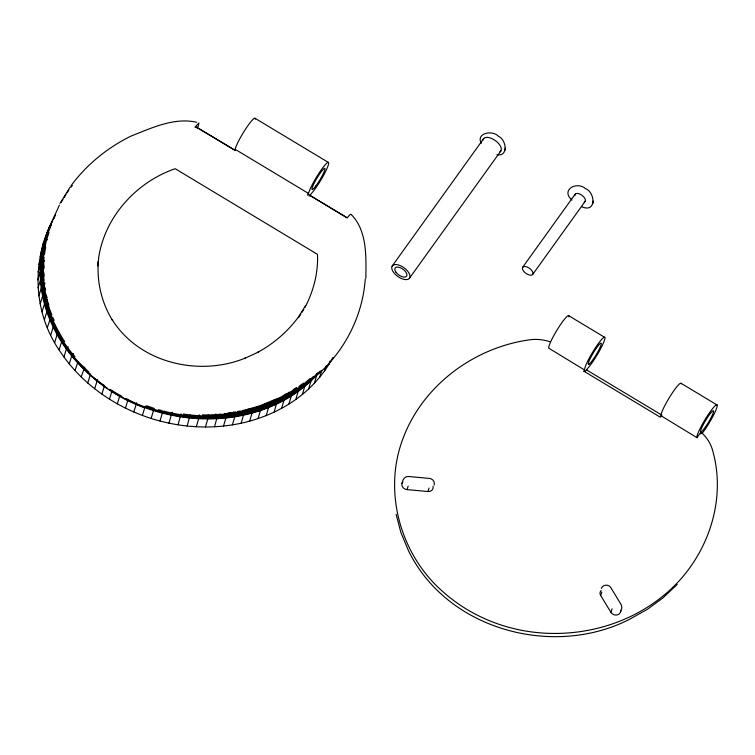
<?xml version="1.0" encoding="UTF-8"?>
<svg xmlns="http://www.w3.org/2000/svg" width="755" height="755" viewBox="0 0 755 755"><rect width="100%" height="100%" fill="white"/><g stroke="black" fill="none" stroke-linecap="round" stroke-linejoin="round"><path stroke-width="1.13" d="M365.25 279.152C362.711 315.212 345.346 349.839 318.487 373.961M365.864 278.302C366.062 257.021 367.421 231.087 351.33 214.562M199.16 414.769L198.848 418.176L196.3 426.726C142.157 423.848 88.788 395.856 59.079 349.924C31.965 310.23 31.399 256.115 55.568 214.939M49.481 308.427C44.064 291.987 41.969 274.348 44.12 257.134M48.848 304.605L47.461 301.802L47.556 299.716M97.763 265.986L97.971 261.636M98.631 258.455C96.281 279.973 101.113 302.104 112.608 320.479L112.117 319.601C139.411 363.183 199.188 376.99 245.469 358.012L244.554 358.436L258.38 352.094L257.361 352.566C273.763 343.685 288.136 331.256 299.074 316.137M196.3 426.726C236.598 428.944 278.633 416.817 308.568 389.042L310.984 381.058L310.126 378.425C278.255 407.993 232.729 419.544 190.09 414.967L187.164 425.999M45.3 246.036L45.659 243.733M181.077 413.787L178.048 424.81M496.913 154.709C508.653 156.993 506.473 139.656 498.442 136.315C492.788 129.775 475.631 132.908 481.265 143.374M505.322 148.103L504.925 150.538M581.916 206.804C596.563 213.25 595.506 192.365 585.285 188.495C576.678 180.992 560.333 189.977 571.969 200.075M45.63 289.892L44.309 286.154L44.847 282.946M592.864 203.472L593.024 202.538M593.119 201.925L593.27 201.038M98.565 258.389C104.407 217.119 136.249 182.097 175.188 168.705L317.477 254.35C318.346 272.791 313.476 291.185 304.963 307.474M172.112 412.145L168.969 423.149M44.045 280.152L43.516 278.293L44.271 275.065M434.144 485.116C435.191 482.02 432.634 478.594 429.435 478.425L408.578 476.49C404.699 475.999 402.415 480.048 402.047 483.379M196.951 127.906L198.235 126.264L198.914 122.914L195.271 126.831A20.272 2.775 -59 0 0 195.168 127.548M234.494 150.443L235.334 148.537A19.243 2.633 -59 0 1 246.696 127.387A19.243 2.633 -59 0 1 255.284 119.158M309.012 196.111A20.272 2.775 -59 0 0 309.588 195.705L311.758 193.101A19.243 2.633 -59 0 0 327.028 168.412A19.243 2.633 -59 0 0 322.715 167.837A19.243 2.633 -59 0 0 308.71 192.695L307.908 194.63A20.272 2.775 -59 0 0 307.804 195.337M162.986 410.937L159.984 421.026M44.073 274.141L43.262 270.45L44.234 267.213L43.535 262.655L44.337 260.494M49.915 227.944L51.604 222.338L59.4 205.143M101.897 394.129L104.511 385.607C54.105 352.132 23.792 283.172 50.123 225.556L51.208 225.103M42.101 248.744L46.933 233.276L49.066 232.314M40.213 256.389C44.149 252.85 40.289 239.109 47.546 239.779M47.763 232.955L50.123 225.556M38.854 264.146C43.195 260.522 38.279 246.885 45.687 247.291L44.347 254.926C39.288 254.265 41.346 261.164 40.44 264.033C39.364 280.152 41.676 296.413 46.829 311.711C57.559 343.034 79.794 369.714 107.144 388.042M38.033 272.008L40.704 263.589L43.535 262.655M37.75 279.945L40.421 271.517L43.262 270.45M38.014 287.919L40.676 279.482L43.516 278.293M38.807 295.913L41.478 287.466L44.309 286.154M40.147 303.887L42.818 295.441L45.621 293.997M42.025 311.824L44.687 303.368L47.461 301.802M44.422 319.695L46.829 311.711L48.188 310.277L49.821 309.531L51.868 314.995M47.338 327.462L50.453 318.487L52.69 317.175L54.133 320.394M50.755 335.107L53.171 327.132L55.228 325.103C41.393 296.904 38.061 263.174 48.726 233.38M54.681 342.61L57.087 334.625L59.107 332.521L55.228 325.103M59.079 349.924L61.731 341.439L63.458 339.75L64.666 341.515M63.949 357.039L66.364 349.055L68.271 346.79M69.271 363.929L71.678 355.945L73.528 353.595M75.019 370.563L78.048 361.456C43.337 325.084 29.001 267.251 52.539 221.215M81.172 376.924L84.702 367.119M87.722 382.983L90.713 373.838M94.639 388.731L97.612 379.567M109.466 399.178L112.08 390.656L110.183 389.391M117.327 403.849L119.932 395.318L112.08 390.656M125.453 408.125L128.048 399.593L126.019 398.527M133.805 411.994L136.664 402.755M142.365 415.439L145.196 406.199C202.765 428.189 275.311 419.384 318.157 372.46M151.104 418.459L154.162 408.38L146.574 405.765M205.426 426.971L207.965 418.43L208.125 415.014L202.519 414.863M214.495 426.745L217.11 417.468L217.044 414.797L215.666 414.004M223.489 426.056L226.019 417.506L225.887 414.108L224.556 413.381M232.37 424.886L234.89 416.345L234.626 412.966L233.333 412.296L225.887 414.108L208.125 415.014M241.119 423.253L243.629 414.712L243.214 411.362L241.977 410.739L258.729 406.256L278.321 398.111M249.678 421.158L252.189 412.617L251.641 409.304L250.452 408.719L243.214 411.362L225.887 414.108M258.05 418.61L260.55 410.078L259.871 406.794L258.729 406.256L251.641 409.304L243.214 411.362M266.185 415.627L268.676 407.087L267.865 403.859L266.779 403.34L259.871 406.794L251.641 409.304M274.056 412.202L276.538 403.661L275.603 400.49L274.565 399.999L267.865 403.859L259.871 406.794M281.634 408.351L284.116 399.82L283.059 396.705L282.068 396.233M288.91 404.095L291.383 395.573L290.684 393.317L289.259 392.053L283.059 396.705L267.865 403.859M295.837 399.452L298.3 390.93L297.536 388.721L296.111 387.494M302.396 394.421L304.86 385.909L303.472 383.011M308.568 389.042L314.335 383.314L316.751 375.339L316.317 373.48M314.335 383.314L319.676 377.273L321.781 370.29M319.676 377.273L324.556 370.932L326.066 365.939M324.556 370.932L328.982 364.306L329.878 361.315M433.03 486.258A5.294 4.511 18 0 1 427.906 491.533L407.02 489.599L408.153 486.088M427.906 491.533L429.048 488.032M620.657 610.342A5.294 4.511 18 0 1 617.09 614.938A5.294 4.511 18 0 1 610.918 612.324L600.687 595.525L601.829 592.024M610.918 612.324L612.06 608.813M620.497 612.107L621.78 608.03L621.497 605.227L610.823 587.598C608.756 583.974 602.594 584.436 601.348 588.504M700.413 433.87L700.98 432.115L702.594 433.615A40.487 34.522 18 0 1 712.72 450.801C727.48 503 705.727 561.003 664.343 594.912C617.703 633.7 550.319 643.845 493.808 622.441A143.091 122.008 18 0 1 443.308 592.043C400.292 554.878 382.502 491.194 403.283 437.777C423.093 385.409 473.706 347.904 528.576 339.967A40.487 34.522 18 0 1 549.829 341.666M589.032 364.193L588.626 364.401A12.354 1.689 -59 0 1 595.317 349.725A12.354 1.689 -59 0 1 600.404 346.649A12.354 1.689 -59 0 1 589.381 363.938L588.824 364.306M44.526 241.26L46.621 236.041M50.793 226.141C31.474 269.544 44.167 321.941 75.009 356.69M586.682 369.884L587.607 368.412A19.243 2.633 -59 0 0 603.66 342.402A19.243 2.633 -59 0 0 597.111 345.29A19.243 2.633 -59 0 0 584.587 369.752L584.04 371.46A20.8 2.85 -59 0 0 586.616 369.959L661.965 415.193M54.69 216.496L53.558 218.459L54.011 218.176M328.982 364.306L332.917 357.436M298.319 317.317L305.53 305.718M298.952 317.138L300.754 314.24M301.953 312.306L303.755 309.408M59.975 203.388L70.055 187.221M61.183 202.293L62.967 199.433M64.147 197.536L65.93 194.677M67.12 192.78L68.894 189.92M392.109 266.147L483.747 138.495M409.295 278.463A10.589 5.342 35.7 0 0 399.716 265.401A10.589 5.342 35.7 0 0 393.582 272.366A10.589 5.342 35.7 0 0 409.295 278.463L500.942 150.811M522.592 267.383L575.206 194.092M532.615 274.556A6.172 3.114 35.7 0 0 527.028 266.94A6.172 3.114 35.7 0 0 523.451 271.007A6.172 3.114 35.7 0 0 532.615 274.556L585.229 201.274M681.293 383.795A19.243 2.633 -59 0 0 670.723 395.384A19.243 2.633 -59 0 0 660.955 415.712L696.988 437.673L700.98 432.115M661.05 416.043L660.172 417.128L583.889 371.215M70.81 186.041C86.249 164.986 106.88 148.103 130.219 136.476L131.2 136.023C151.585 128.01 174.207 117.157 196.678 122.263M70.923 187.221L72.367 185.466M319.837 371.356C272.838 424.65 189.156 430.539 128.048 399.593M320.554 371.016C268.469 430.822 172.159 431.917 109.041 389.297M313.042 376.726C274.575 414.561 215.166 424.555 164.099 411.201M677.197 584.436L663.079 597.79L647.252 609.417L628.99 619.591C552.547 658.275 446.743 629.528 408.474 550.669L400.82 532.351L396.139 514.315M283.059 396.705L290.213 392.524L295.271 388.212M298.867 386.541L302.547 383.719M290.213 392.524L297.017 387.957M275.603 400.49L281.143 396.837M282.965 395.705L286.56 393.619M234.626 412.966L240.93 411.05M217.044 414.797L220.262 414.193M233.333 412.296L235.494 411.9M237.655 411.513L239.816 411.126M227.85 412.976L231.143 412.57M183.333 414.08L190.09 414.967M158.569 409.663L161.881 410.616M144.262 407.662C122.961 399.782 102.925 387.853 86.825 371.753M119.932 395.318L121.961 396.384M195.366 126.453L234.597 150.009M255.048 118.29L328.416 162.448M568.855 315.779L604.793 337.409M681.161 383.37L717.099 405.001M235.135 149.292L308.512 193.45M308.012 194.195L347.206 217.827L350.358 214.26L351.009 214.637M197.244 127.642L235.466 150.641M309.88 195.432L347.073 217.817M584.681 370.073L548.649 348.121A19.243 2.633 -59 0 1 559.059 326.802A19.243 2.633 -59 0 1 568.959 316.873M89.09 372.328L78.048 361.456M59.107 332.521L62.91 338.844M46.017 294.931L47.206 297.744M696.988 437.673L696.893 437.343A19.243 2.633 -59 0 1 708.577 414.099A19.243 2.633 -59 0 1 716.665 408.153A19.243 2.633 -59 0 1 701.942 433.625M43.346 280.756L43.62 283.068M44.167 287.693L44.441 290.005M483.068 140.053A10.589 5.342 35.7 0 1 495.28 140.534A10.589 5.342 35.7 0 1 499.697 151.963M574.829 195.762A6.172 3.114 35.7 0 1 581.661 195.092A6.172 3.114 35.7 0 1 584.162 202.076M600.687 595.525A5.294 4.511 18 0 1 601.131 590.495M407.02 489.599A5.294 4.511 18 0 1 402.368 486.616A5.294 4.511 18 0 1 402.972 481.86M396.016 272.272A7.059 3.558 35.7 0 0 406.492 276.33A7.059 3.558 35.7 0 0 400.103 267.629A7.059 3.558 35.7 0 0 396.016 272.272M316.147 185.541A12.354 1.689 -59 0 0 324.933 168.431A12.354 1.689 -59 0 0 314.373 182.823A12.354 1.689 -59 0 0 316.147 185.541M704.387 428.453A12.354 1.689 -59 0 0 713.56 410.984A12.354 1.689 -59 0 0 703.235 424.716A12.354 1.689 -59 0 0 704.387 428.453"/></g></svg>
